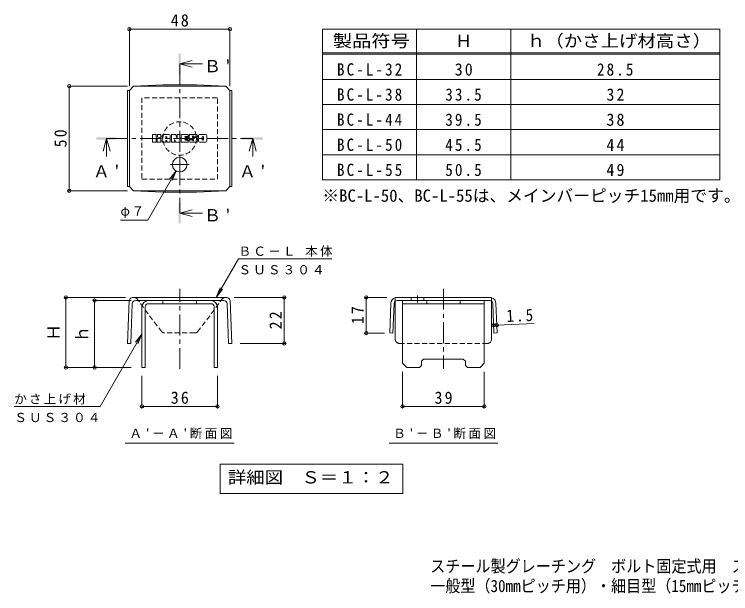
# Model space of a CAD drawing. Units: millimetres on the paper, enlarged 3 times, with parts at other scales. Extents: x -576 to 542, y -411 to 419.
# Drawn here: x -550 to -36, y -411 to 4 of the extents above; entities that cross this region are included whole.
import ezdxf
from ezdxf.enums import TextEntityAlignment as Align

# ---------------------------------------------------------------- set-up
doc = ezdxf.new("R2010")
doc.units = ezdxf.units.MM
doc.header["$LTSCALE"] = 3
doc.header["$PDMODE"] = 32
doc.header["$PDSIZE"] = 2.4
doc.linetypes.add('CHAIN1', pattern=[8, 5, -1, 1, -1])
doc.linetypes.add('DASHED1', pattern=[1.8, 1.2, -0.6])
for name, color, linetype, lineweight in [('D-4_文字', 7, 'Continuous', 18), ('D-5_建具', 4, 'Continuous', 18), ('D-8_ハッチ', 4, 'Continuous', 18), ('D-9_記号', 2, 'Continuous', 18), ('D-F_断熱材', 7, 'Continuous', 18), ('F-F_F-Fﾚｲﾔ', 2, 'Continuous', 18)]:
    doc.layers.add(name, color=color, linetype=linetype, lineweight=lineweight)
doc.layers.add('F-5_F-5ﾚｲﾔ', color=2, linetype='Continuous')
doc.styles.add('ＭＳ ゴシック', font='')
doc.styles.get('ＭＳ ゴシック').set_extended_font_data('MS Gothic')

msp = doc.modelspace()

# ---------------------------------------------------------------- linework, layer by layer
at = {"layer": 'D-4_文字'}
for p, q in [((-467.335, -6.233), (-467.335, -47.572)), ((-395.335, -6.683), (-467.335, -6.683)), ((-395.335, -6.233), (-395.335, -47.572)), ((-510.9, -47.572), (-468.656, -47.572)), ((-510.45, -122.572), (-510.45, -47.572)), ((-433.96, -108.369), (-454.257, -143.525)), ((-433.96, -108.369), (-438.525, -114.319)), ((-433.96, -108.369), (-436.83, -115.298)), ((-510.9, -122.572), (-468.656, -122.572)), ((-473.757, -143.525), (-454.257, -143.525)), ((-405.145, -199.032), (-389.139, -171.309)), ((-322.389, -171.309), (-389.139, -171.309)), ((-405.145, -199.032), (-402.275, -192.103)), ((-405.145, -199.032), (-400.58, -193.082)), ((-513.728, -199.032), (-470.271, -199.032)), ((-512.828, -249.282), (-512.828, -199.032)), ((-355.5, -199.032), (-392.399, -199.032)), ((-356.4, -232.032), (-356.4, -199.032)), ((-298.521, -199.032), (-282.809, -199.032)), ((-297.621, -199.032), (-297.621, -224.593)), ((-493.208, -201.282), (-466.209, -201.282)), ((-492.308, -249.282), (-492.308, -201.282)), ((-206.335, -218.967), (-204.087, -218.877)), ((-204.087, -218.877), (-177.383, -217.808)), ((-458.335, -225.27), (-488.326, -277.216)), ((-458.335, -225.27), (-462.9, -231.22)), ((-458.335, -225.27), (-461.205, -232.199)), ((-298.521, -224.593), (-284.508, -224.593)), ((-355.5, -232.032), (-388.013, -232.032)), ((-513.728, -249.282), (-466.209, -249.282)), ((-458.335, -278.116), (-458.335, -255.282)), ((-404.335, -278.116), (-404.335, -255.282)), ((-271.559, -278.116), (-271.559, -252.282)), ((-213.059, -278.116), (-213.059, -252.282)), ((-488.326, -277.216), (-549.826, -277.216)), ((-458.335, -277.216), (-404.335, -277.216)), ((-271.559, -277.216), (-213.059, -277.216))]:
    msp.add_line(p, q, dxfattribs=at)
for p in [(-467.335, -6.683), (-395.335, -6.683), (-510.45, -47.572), (-510.45, -122.572), (-512.828, -199.032), (-492.308, -201.282), (-356.4, -199.032), (-297.621, -199.032), (-206.335, -218.967), (-204.087, -218.877), (-297.621, -224.593), (-356.4, -232.032), (-512.828, -249.282), (-492.308, -249.282), (-458.335, -277.216), (-404.335, -277.216), (-271.559, -277.216), (-213.059, -277.216)]:
    msp.add_point(p, dxfattribs=at)
at = {"layer": 'D-5_建具'}
for p, q in [((-431.335, -31.623), (-422.335, -29.223)), ((-431.335, -31.623), (-422.335, -34.023)), ((-431.335, -31.623), (-414.925, -31.623)), ((-483.656, -85.072), (-486.056, -94.072)), ((-483.656, -85.072), (-481.256, -94.072)), ((-483.656, -85.072), (-483.656, -98.045)), ((-379.013, -85.072), (-381.413, -94.072)), ((-379.013, -85.072), (-376.613, -94.072)), ((-379.013, -85.072), (-379.013, -98.045)), ((-431.335, -138.521), (-422.335, -136.121)), ((-431.335, -138.521), (-422.335, -140.921)), ((-431.335, -138.521), (-414.925, -138.521))]:
    msp.add_line(p, q, dxfattribs=at)
at = {"layer": 'D-5_建具', "linetype": 'CHAIN1'}
for p, q in [((-431.335, -31.623), (-431.335, -138.521)), ((-483.656, -85.072), (-379.013, -85.072))]:
    msp.add_line(p, q, dxfattribs=at)
at = {"layer": 'D-5_建具', "color": 7}
for p, q in [((-470.335, -303.544), (-392.335, -303.544)), ((-281.309, -303.544), (-203.309, -303.544)), ((-402.222, -318.544), (-271.422, -318.544)), ((-402.222, -318.544), (-402.222, -339.544)), ((-271.422, -318.544), (-271.422, -339.544)), ((-402.222, -339.544), (-271.422, -339.544))]:
    msp.add_line(p, q, dxfattribs=at)
at = {"layer": 'D-5_建具'}
for points in [[(-432.085, -39.123), (-430.585, -39.123), (-432.085, -24.123), (-430.585, -24.123)], [(-491.156, -85.822), (-476.156, -85.822), (-491.156, -84.322), (-476.156, -84.322)], [(-386.513, -85.822), (-371.513, -85.822), (-386.513, -84.322), (-371.513, -84.322)], [(-432.085, -146.021), (-430.585, -146.021), (-432.085, -131.021), (-430.585, -131.021)]]:
    msp.add_solid(points, dxfattribs=at)
at = {"layer": 'D-8_ハッチ', "linetype": 'DASHED1'}
for p, q in [((-404.335, -55.822), (-458.335, -55.822)), ((-458.335, -55.822), (-458.335, -114.322))]:
    msp.add_line(p, q, dxfattribs=at)
at = {"layer": 'D-8_ハッチ'}
for p, q in [((-453.835, -201.282), (-408.835, -201.282)), ((-408.835, -203.532), (-453.835, -203.532)), ((-443.335, -203.532), (-443.335, -201.282)), ((-419.335, -203.532), (-419.335, -201.282)), ((-271.559, -201.282), (-213.059, -201.282)), ((-271.559, -246.282), (-271.559, -201.282)), ((-271.559, -203.532), (-213.059, -203.532)), ((-254.309, -203.532), (-254.309, -201.282)), ((-230.309, -203.532), (-230.309, -201.282)), ((-213.059, -246.282), (-213.059, -201.282)), ((-456.085, -205.782), (-456.085, -249.282)), ((-406.585, -205.782), (-406.585, -249.282)), ((-404.335, -205.782), (-404.335, -249.282)), ((-271.559, -246.282), (-268.559, -249.282)), ((-256.559, -243.282), (-228.059, -243.282)), ((-213.059, -246.282), (-216.059, -249.282)), ((-404.335, -249.282), (-406.585, -249.282)), ((-226.559, -247.782), (-225.059, -249.282)), ((-216.059, -249.282), (-225.059, -249.282))]:
    msp.add_line(p, q, dxfattribs=at)
at = {"layer": 'D-8_ハッチ', "linetype": 'DASHED1'}
msp.add_lwpolyline([(-458.335, -114.322), (-404.335, -114.322), (-404.335, -55.822)], dxfattribs=at)
at = {"layer": 'D-8_ハッチ'}
for points in [[(-458.335, -205.782), (-458.335, -249.282), (-456.085, -249.282)], [(-258.059, -247.782), (-258.059, -244.782), (-256.559, -243.282)], [(-226.559, -247.782), (-226.559, -244.782), (-228.059, -243.282)], [(-258.059, -247.782), (-259.559, -249.282), (-268.559, -249.282)]]:
    msp.add_lwpolyline(points, dxfattribs=at)
at = {"layer": 'D-8_ハッチ', "linetype": 'DASHED1'}
msp.add_circle((-431.335, -85.072), 12, dxfattribs=at)
at = {"layer": 'D-8_ハッチ'}
for centre, radius, start, end in [((-453.835, -205.782), 4.5, 90, 180), ((-453.835, -205.782), 2.25, 90, 180), ((-408.835, -205.782), 4.5, 0, 90), ((-408.835, -205.782), 2.25, 0, 90)]:
    msp.add_arc(centre, radius, start, end, dxfattribs=at)
at = {"layer": 'D-9_記号'}
for p, q in [((-468.656, -50.572), (-467.335, -50.572)), ((-468.656, -50.572), (-468.656, -119.572)), ((-467.335, -50.572), (-464.335, -47.572)), ((-467.335, -119.572), (-467.335, -50.572)), ((-443.499, -46.623), (-464.335, -47.572)), ((-464.335, -47.572), (-398.335, -47.572)), ((-443.499, -46.623), (-419.171, -46.623)), ((-419.171, -46.623), (-398.335, -47.572)), ((-395.335, -50.572), (-398.335, -47.572)), ((-394.013, -50.572), (-395.335, -50.572)), ((-395.335, -119.572), (-395.335, -50.572)), ((-394.013, -50.572), (-394.013, -119.572)), ((-468.656, -119.572), (-467.335, -119.572)), ((-467.335, -119.572), (-464.335, -122.572)), ((-443.499, -123.521), (-464.335, -122.572)), ((-464.335, -122.572), (-398.335, -122.572)), ((-419.171, -123.521), (-398.335, -122.572)), ((-395.335, -119.572), (-398.335, -122.572)), ((-394.013, -119.572), (-395.335, -119.572)), ((-443.499, -123.521), (-419.171, -123.521)), ((-398.399, -199.032), (-464.335, -199.032)), ((-207.809, -199.032), (-276.809, -199.032)), ((-265.474, -199.032), (-265.474, -201.282)), ((-256.474, -199.032), (-256.474, -201.282)), ((-467.425, -201.282), (-468.656, -232.032)), ((-465.259, -203.442), (-466.408, -232.123)), ((-399.658, -201.282), (-463.011, -201.282)), ((-460.209, -202.313), (-460.982, -201.282)), ((-402.46, -202.313), (-401.688, -201.282)), ((-397.41, -203.442), (-396.261, -232.123)), ((-395.245, -201.282), (-394.013, -232.032)), ((-279.97, -203.365), (-280.758, -224.532)), ((-277.722, -203.449), (-278.508, -224.593)), ((-276.809, -229.032), (-276.809, -201.722)), ((-209.132, -201.282), (-275.473, -201.282)), ((-207.809, -229.032), (-207.809, -201.722)), ((-206.896, -203.449), (-206.109, -224.593)), ((-204.648, -203.365), (-203.86, -224.532)), ((-278.508, -224.593), (-280.758, -224.532)), ((-206.109, -224.593), (-203.86, -224.532)), ((-468.656, -232.032), (-466.408, -232.123)), ((-394.013, -232.032), (-396.261, -232.123))]:
    msp.add_line(p, q, dxfattribs=at)
at = {"layer": 'D-9_記号', "linetype": 'CHAIN1'}
for p, q in [((-431.335, -98.29), (-431.335, -109.354)), ((-424.588, -103.822), (-438.081, -103.822)), ((-431.335, -250.316), (-431.335, -192.772)), ((-242.309, -192.772), (-242.309, -250.316)), ((-260.974, -197.548), (-260.974, -202.767))]:
    msp.add_line(p, q, dxfattribs=at)
at = {"layer": 'D-9_記号', "linetype": 'DASHED1'}
for p, q in [((-460.982, -201.282), (-461.825, -200.157)), ((-401.688, -201.282), (-400.844, -200.157)), ((-276.809, -201.722), (-276.809, -199.032)), ((-207.809, -201.722), (-207.809, -199.032)), ((-444.213, -223.654), (-460.209, -202.313)), ((-418.456, -223.654), (-402.46, -202.313)), ((-420.577, -224.532), (-442.092, -224.532)), ((-210.809, -232.032), (-273.809, -232.032))]:
    msp.add_line(p, q, dxfattribs=at)
at = {"layer": 'D-9_記号'}
msp.add_circle((-431.335, -103.822), 5.25, dxfattribs=at)
for centre, radius, start, end in [((-464.303, -202.323), 3.291, 90.55618, 161.56279), ((-398.367, -202.323), 3.291, 18.43721, 90.55618), ((-275.473, -203.532), 4.5, 107.26667, 177.86924), ((-209.145, -203.532), 4.5, 2.13076, 72.73333), ((-463.011, -203.532), 2.25, 90, 177.70665), ((-399.658, -203.532), 2.25, 2.29335, 90), ((-275.473, -203.532), 2.25, 126.41565, 177.86924), ((-275.473, -203.532), 2.25, 90, 126.41565), ((-209.145, -203.532), 2.25, 53.58435, 90), ((-209.145, -203.532), 2.25, 2.13076, 53.58435), ((-273.809, -229.032), 3, 180, 221.40888), ((-210.809, -229.032), 3, 318.59112, 0)]:
    msp.add_arc(centre, radius, start, end, dxfattribs=at)
at = {"layer": 'D-9_記号', "linetype": 'DASHED1'}
for centre, radius, start, end in [((-464.303, -202.323), 3.291, 41.15582, 89.44382), ((-398.367, -202.323), 3.291, 90.55618, 138.84418), ((-442.092, -221.532), 3, 225, 270), ((-420.577, -221.532), 3, 270, 315), ((-273.809, -229.032), 3, 221.40888, 270), ((-210.809, -229.032), 3, 270, 318.59112)]:
    msp.add_arc(centre, radius, start, end, dxfattribs=at)
at = {"layer": 'D-F_断熱材'}
for p, q in [((-450.852, -87.449), (-450.852, -82.419)), ((-448.328, -82.183), (-450.616, -82.183)), ((-448.092, -82.419), (-448.092, -83.805)), ((-448.092, -87.449), (-448.092, -85.822)), ((-447.346, -87.449), (-447.346, -85.822)), ((-447.339, -82.419), (-447.339, -83.805)), ((-445.082, -82.183), (-447.103, -82.183)), ((-444.846, -82.419), (-444.846, -83.591)), ((-444.842, -87.449), (-444.842, -86.054)), ((-443.848, -87.449), (-443.848, -82.969)), ((-438.876, -82.183), (-443.062, -82.183)), ((-441.352, -84.875), (-441.352, -84.063)), ((-441.352, -87.449), (-441.352, -86.821)), ((-440.665, -84.954), (-441.273, -84.954)), ((-440.586, -84.875), (-440.586, -84.063)), ((-440.586, -87.449), (-440.586, -86.821)), ((-438.09, -87.449), (-438.09, -82.969)), ((-437.08, -82.419), (-437.08, -87.449)), ((-436.844, -82.183), (-434.288, -82.183)), ((-435.106, -87.449), (-435.106, -86.085)), ((-434.373, -87.516), (-434.809, -86.042)), ((-434.063, -82.347), (-433.346, -84.588)), ((-433.104, -82.419), (-433.104, -84.55)), ((-432.868, -82.183), (-431.338, -82.183)), ((-431.102, -82.419), (-431.102, -87.449)), ((-430.339, -87.449), (-430.339, -82.419)), ((-430.103, -82.183), (-425.572, -82.183)), ((-425.572, -85.538), (-427.255, -85.538)), ((-425.591, -86.181), (-427.255, -86.181)), ((-425.572, -83.671), (-427.247, -83.671)), ((-425.572, -84.33), (-427.247, -84.33)), ((-425.355, -87.449), (-425.355, -86.417)), ((-425.336, -83.435), (-425.336, -82.419)), ((-425.336, -85.302), (-425.336, -84.566)), ((-424.58, -86.167), (-424.58, -86.899)), ((-424.344, -85.931), (-422.314, -85.931)), ((-419.359, -82.183), (-423.937, -82.183)), ((-421.565, -85.436), (-423.937, -85.436)), ((-422.092, -84.197), (-422.092, -83.577)), ((-422.079, -86.167), (-422.079, -86.333)), ((-421.856, -84.433), (-419.216, -84.433)), ((-421.329, -85.672), (-421.329, -86.333)), ((-421.316, -83.716), (-421.316, -83.577)), ((-421.08, -83.951), (-418.574, -83.951)), ((-418.574, -82.969), (-418.574, -83.951)), ((-417.811, -86.899), (-417.811, -82.969)), ((-412.604, -82.183), (-417.025, -82.183)), ((-415.296, -85.702), (-415.296, -84.166)), ((-414.333, -85.702), (-414.333, -84.166)), ((-411.818, -82.969), (-411.818, -86.899)), ((-450.616, -87.685), (-448.328, -87.685)), ((-447.111, -87.685), (-445.078, -87.685)), ((-441.588, -87.685), (-443.612, -87.685)), ((-440.35, -87.685), (-438.326, -87.685)), ((-435.341, -87.685), (-436.844, -87.685)), ((-431.338, -87.685), (-434.147, -87.685)), ((-430.103, -87.685), (-425.591, -87.685)), ((-419.216, -87.685), (-423.794, -87.685)), ((-412.604, -87.685), (-417.025, -87.685))]:
    msp.add_line(p, q, dxfattribs=at)
for centre, radius, start, end in [((-450.616, -82.419), 0.236, 90, 180), ((-448.328, -82.419), 0.236, 0, 90), ((-447.715, -83.805), 0.377, 180, 0), ((-447.719, -85.822), 0.373, 0, 180), ((-447.103, -82.419), 0.236, 90, 180), ((-446.464, -84.816), 0.132, 97.33171, 266.57183), ((-446.915, -81.316), 3.397, 277.33171, 299.42073), ((-446.619, -87.405), 2.462, 53.71985, 86.57183), ((-445.632, -83.591), 0.786, 299.42073, 0), ((-445.628, -86.054), 0.786, 0, 53.71985), ((-445.082, -82.419), 0.236, 0, 90), ((-443.062, -82.969), 0.786, 90, 180), ((-440.969, -84.063), 0.383, 0, 180), ((-441.273, -84.875), 0.0786, 180, 270), ((-440.969, -86.821), 0.383, 0, 180), ((-440.665, -84.875), 0.0786, 270, 0), ((-438.876, -82.969), 0.786, 0, 90), ((-436.844, -82.419), 0.236, 90, 180), ((-434.954, -86.085), 0.151, 16.48875, 180), ((-434.288, -82.419), 0.236, 17.75635, 90), ((-433.228, -84.55), 0.124, 197.75635, 0), ((-432.868, -82.419), 0.236, 90, 180), ((-431.338, -82.419), 0.236, 0, 90), ((-430.103, -82.419), 0.236, 90, 180), ((-427.247, -84), 0.33, 90, 270), ((-427.255, -85.86), 0.322, 90, 270), ((-425.591, -86.417), 0.236, 0, 90), ((-425.572, -82.419), 0.236, 0, 90), ((-425.572, -83.435), 0.236, 270, 0), ((-425.572, -84.566), 0.236, 0, 90), ((-425.572, -85.302), 0.236, 270, 0), ((-421.016, -83.81), 3.564, 157.10112, 202.89888), ((-424.344, -86.167), 0.236, 90, 180), ((-423.794, -86.899), 0.786, 180, 270), ((-423.937, -82.576), 0.393, 90, 157.10112), ((-423.937, -85.043), 0.393, 202.89888, 270), ((-422.314, -86.167), 0.236, 0, 90), ((-421.704, -83.577), 0.388, 0, 180), ((-421.856, -84.197), 0.236, 180, 270), ((-421.704, -86.333), 0.375, 180, 0), ((-421.565, -85.672), 0.236, 0, 90), ((-421.08, -83.716), 0.236, 180, 270), ((-419.359, -82.969), 0.786, 0, 90), ((-419.216, -84.826), 0.393, 22.90802, 90), ((-422.134, -86.059), 3.561, 337.09198, 22.90802), ((-417.025, -82.969), 0.786, 90, 180), ((-417.025, -86.899), 0.786, 180, 270), ((-414.814, -84.166), 0.482, 0, 180), ((-414.814, -85.702), 0.482, 180, 0), ((-412.604, -82.969), 0.786, 0, 90), ((-412.604, -86.899), 0.786, 270, 0), ((-450.616, -87.449), 0.236, 180, 270), ((-448.328, -87.449), 0.236, 270, 0), ((-447.111, -87.449), 0.236, 180, 270), ((-445.078, -87.449), 0.236, 270, 0), ((-443.612, -87.449), 0.236, 180, 270), ((-441.588, -87.449), 0.236, 270, 0), ((-440.35, -87.449), 0.236, 180, 270), ((-438.326, -87.449), 0.236, 270, 0), ((-436.844, -87.449), 0.236, 180, 270), ((-435.341, -87.449), 0.236, 270, 0), ((-434.147, -87.449), 0.236, 196.48875, 270), ((-431.338, -87.449), 0.236, 270, 0), ((-430.103, -87.449), 0.236, 180, 270), ((-425.591, -87.449), 0.236, 270, 0), ((-419.216, -87.292), 0.393, 270, 337.09198)]:
    msp.add_arc(centre, radius, start, end, dxfattribs=at)
at = {"layer": 'F-F_F-Fﾚｲﾔ', "color": 7}
for p, q in [((-329.096, -6.683), (-329.096, -114.683)), ((-329.096, -6.683), (-44.15, -6.683)), ((-261.596, -6.683), (-261.596, -114.683)), ((-194.096, -6.683), (-194.096, -114.683)), ((-44.15, -6.683), (-44.15, -114.683)), ((-329.096, -23.558), (-44.15, -23.558)), ((-329.096, -24.683), (-44.15, -24.683)), ((-329.096, -42.683), (-44.15, -42.683)), ((-329.096, -60.683), (-44.15, -60.683)), ((-329.096, -78.683), (-44.15, -78.683)), ((-329.096, -96.683), (-44.15, -96.683)), ((-329.096, -114.683), (-44.15, -114.683))]:
    msp.add_line(p, q, dxfattribs=at)

# ---------------------------------------------------------------- texts
at = {"layer": 'D-4_文字', "color": 2, "style": 'ＭＳ ゴシック'}
for s, p in [('Ｈ', (-514.628, -230.157)), ('ｈ', (-494.108, -231.282))]:
    msp.add_text(s, height=8.798, rotation=90, dxfattribs=at).set_placement(p, align=Align.BOTTOM_LEFT)
at = {"layer": 'D-4_文字', "color": 2, "char_height": 8.798, "attachment_point": 7, "style": 'ＭＳ ゴシック'}
for s, insert in [('\\T1.27;\\W0.95;48', (-437.71, -4.883)), ('\\T1.27;\\W0.95;36', (-437.71, -275.416)), ('\\T1.27;\\W0.95;39', (-248.684, -275.416))]:
    msp.add_mtext(s, dxfattribs=dict(at, insert=insert))
for s, insert, rotation in [('\\T1.27;\\W0.95;50', (-512.25, -91.447), 90), ('\\T1.27;\\W0.95;22', (-358.2, -221.907), 90), ('\\T1.27;\\W0.95;17', (-299.421, -218.188), 90), ('\\T1.27;\\W0.9;1.5', (-196.939, -216.79), 2.293)]:
    msp.add_mtext(s, dxfattribs=dict(at, insert=insert, rotation=rotation))
at = {"layer": 'D-4_文字', "char_height": 6.598, "attachment_point": 7, "style": 'ＭＳ ゴシック'}
for s, insert in [('\\T1.17;φ７', (-473.757, -142.128)), ('\\T1.18;ＢＣ－Ｌ\\~本体', (-389.139, -169.911)), ('\\T1.17;ＳＵＳ３０４', (-389.139, -182.623)), ('\\T1.17;かさ上げ材', (-549.826, -275.819)), ('\\T1.17;ＳＵＳ３０４', (-549.826, -288.531))]:
    msp.add_mtext(s, dxfattribs=dict(at, insert=insert))
at = {"layer": 'D-5_建具', "color": 2, "style": 'ＭＳ ゴシック', "width": 1.1}
msp.add_text('詳細図\u3000Ｓ＝１：２', height=8.798, dxfattribs=at).set_placement((-396.822, -335.044), align=Align.BOTTOM_LEFT)
at = {"layer": 'D-5_建具', "color": 2, "char_height": 8.798, "attachment_point": 7, "style": 'ＭＳ ゴシック'}
for s, insert in [("\\T1.17;Ｂ'", (-413.795, -37.623)), ("\\T1.17;Ａ'", (-493.406, -113.045)), ("\\T1.17;Ａ'", (-388.763, -113.045)), ("\\T1.17;Ｂ'", (-413.795, -144.521))]:
    msp.add_mtext(s, dxfattribs=dict(at, insert=insert))
at = {"layer": 'D-5_建具', "color": 7, "char_height": 6.598, "attachment_point": 7, "style": 'ＭＳ ゴシック'}
for s, insert in [("\\T1.2;Ａ'－Ａ'断面図", (-467.335, -300.544)), ("\\T1.2;Ｂ'－Ｂ'断面図", (-278.309, -300.544))]:
    msp.add_mtext(s, dxfattribs=dict(at, insert=insert))
at = {"layer": 'F-5_F-5ﾚｲﾔ', "style": 'ＭＳ ゴシック', "width": 0.9}
for s, p in [('スチール製グレーチング\u3000ボルト固定式用\u3000ステンレス製ボルトキャップ', (-251.76, -398.757)), ('一般型（30mmピッチ用）・細目型（15mmピッチ用）\u3000ＢＣ－Ｌ', (-251.76, -412.933))]:
    msp.add_text(s, height=8.798, dxfattribs=at).set_placement(p, align=Align.BOTTOM_LEFT)
at = {"layer": 'F-F_F-Fﾚｲﾔ', "style": 'ＭＳ ゴシック'}
for s, width, p in [('製品符号', 1.15, (-321.596, -22.094)), ('ｈ（かさ上げ材高さ）', 1.1, (-182.498, -22.094))]:
    msp.add_text(s, height=8.798, dxfattribs=dict(at, width=width)).set_placement(p, align=Align.BOTTOM_LEFT)
for s, p in [('Ｈ', (-233.846, -22.094)), ('※BC-L-50、BC-L-55は、メインバーピッチ15mm用です。', (-329.096, -133.072))]:
    msp.add_text(s, height=8.798, dxfattribs=at).set_placement(p, align=Align.BOTTOM_LEFT)
at = {"layer": 'F-F_F-Fﾚｲﾔ', "char_height": 8.798, "attachment_point": 7, "style": 'ＭＳ ゴシック'}
for s, insert in [('\\T1.28;\\W0.9;BC-L-32', (-318.596, -40.095)), ('\\T1.27;\\W0.95;30', (-234.221, -40.095)), ('\\T1.28;\\W0.9;28.5', (-132.248, -40.095)), ('\\T1.28;\\W0.9;BC-L-38', (-318.596, -58.095)), ('\\T1.28;\\W0.9;33.5', (-240.971, -58.095)), ('\\T1.27;\\W0.95;32', (-125.498, -58.095)), ('\\T1.28;\\W0.9;BC-L-44', (-318.596, -76.095)), ('\\T1.28;\\W0.9;39.5', (-240.971, -76.095)), ('\\T1.27;\\W0.95;38', (-125.498, -76.095)), ('\\T1.28;\\W0.9;BC-L-50', (-318.596, -94.095)), ('\\T1.28;\\W0.9;45.5', (-240.971, -94.095)), ('\\T1.27;\\W0.95;44', (-125.498, -94.095)), ('\\T1.28;\\W0.9;BC-L-55', (-318.596, -112.095)), ('\\T1.28;\\W0.9;50.5', (-240.971, -112.095)), ('\\T1.27;\\W0.95;49', (-125.498, -112.095))]:
    msp.add_mtext(s, dxfattribs=dict(at, insert=insert))

doc.saveas('drawing.dxf')
